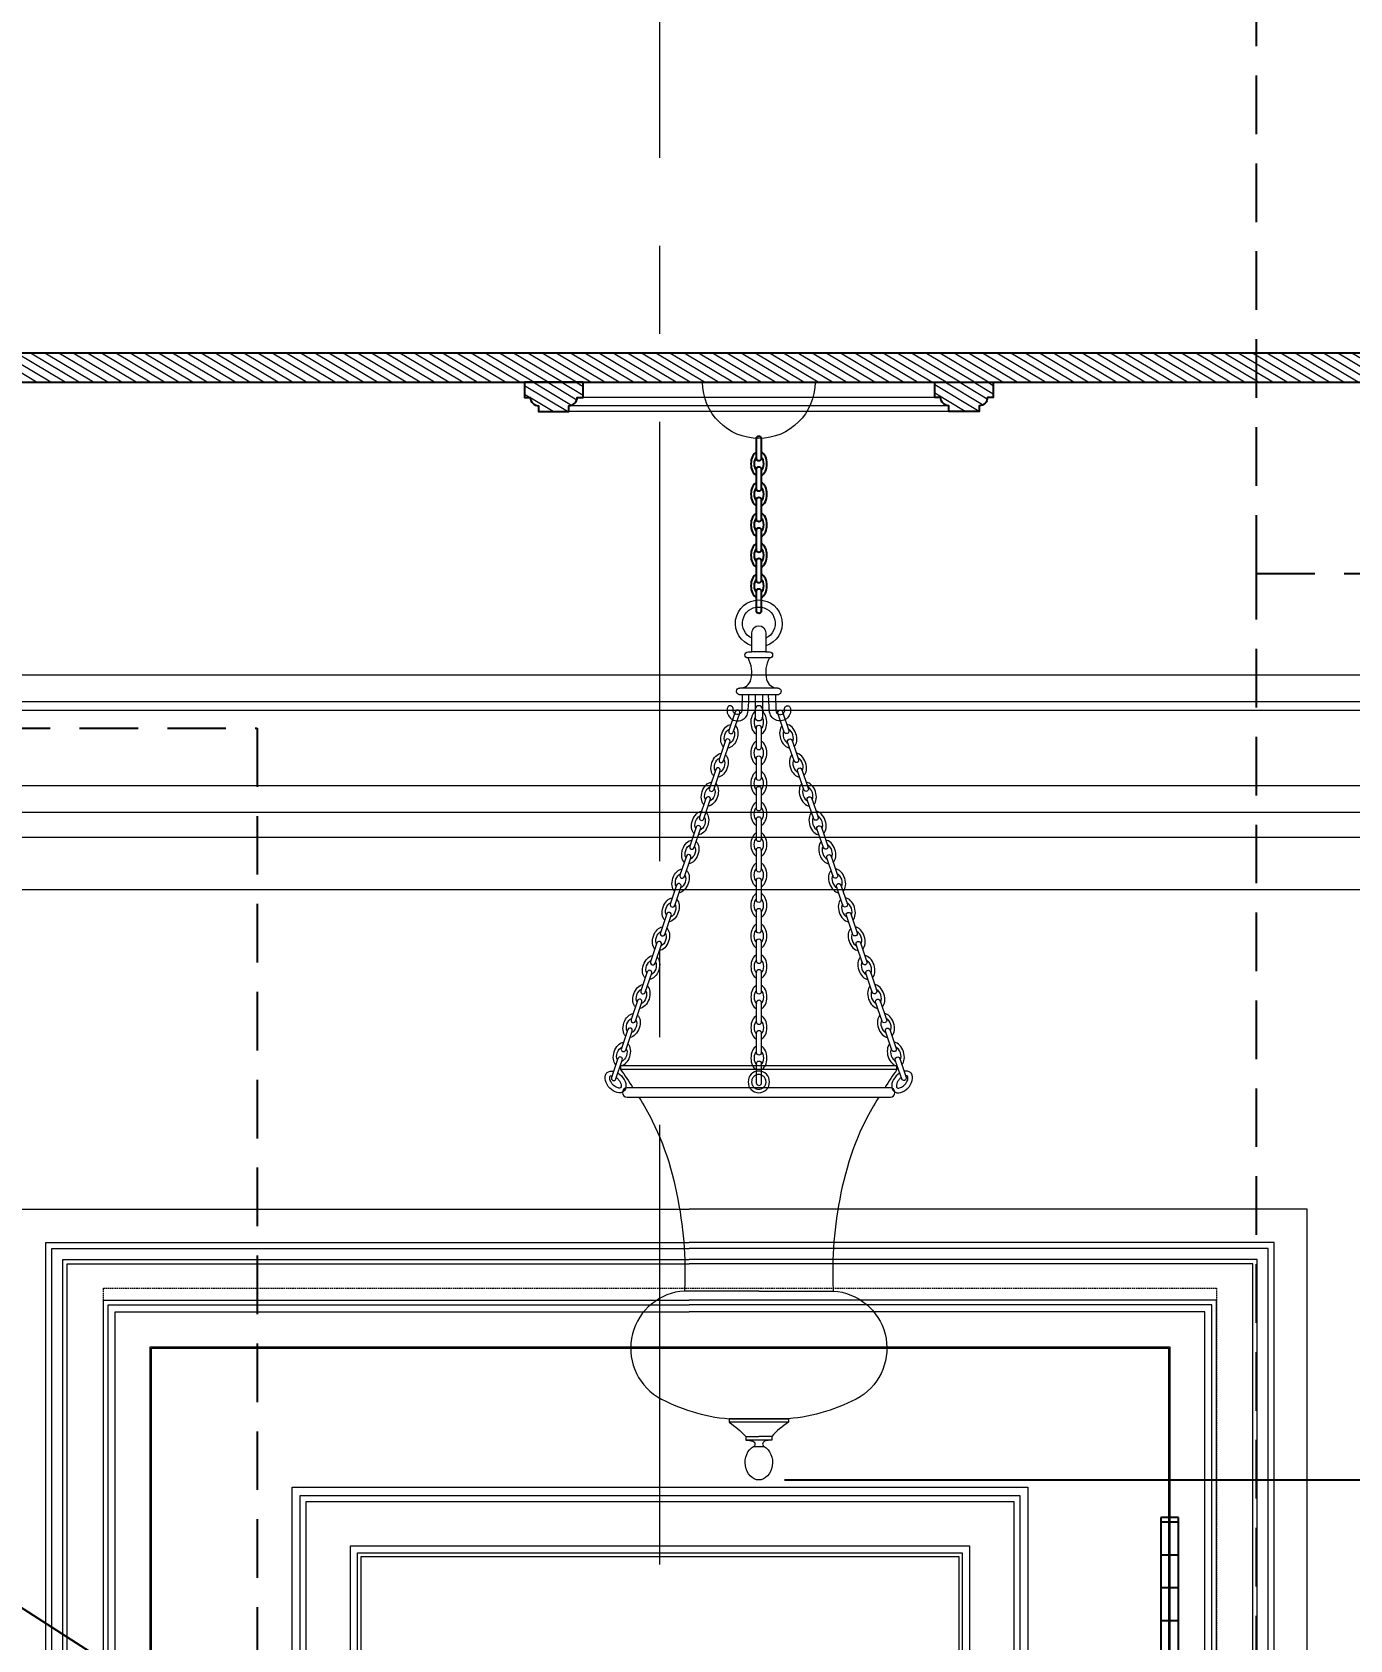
# Model space of a CAD drawing. Header units: inches. Extents: x 193287 to 241687, y 437648 to 550079.
# Drawn here: x 228915 to 230040, y 450696 to 452067 of the extents above; entities that cross this region are included whole.
import ezdxf

# ---------------------------------------------------------------- set-up
doc = ezdxf.new("R2010")
doc.units = ezdxf.units.IN
doc.header["$MEASUREMENT"] = 0
for name, pattern in [('CENTERX2', [4, 2.5, -0.5, 0.5, -0.5]), ('HIDDEN', [0.375, 0.25, -0.125]), ('HIDDEN2', [0.1875, 0.125, -0.0625])]:
    doc.linetypes.add(name, pattern=pattern)
for name, color, linetype, lineweight in [('A-Dim-ID', 9, 'Continuous', 20), ('Bronze', 40, 'Continuous', 0), ('CQ gypsum 2', 42, 'Continuous', 0), ('CQ Gypsum Hatch', 8, 'Continuous', 20), ('CQ Hardware Accs.', 1, 'Continuous', 0), ('CQ Wood', 30, 'Continuous', 0)]:
    doc.layers.add(name, color=color, linetype=linetype, lineweight=lineweight)
for name, color, linetype in [('CQ centerline', 8, 'Continuous'), ('CQ Grg Gypsum', 41, 'Continuous'), ('CQ Light Elevation', 4, 'Continuous'), ('CQ spot detail elevation', 1, 'Continuous'), ('CQ_callout', 34, 'Continuous'), ('DETAIL', 1, 'Continuous')]:
    doc.layers.add(name, color=color, linetype=linetype)
doc.styles.add('ST9', font='romans.shx', dxfattribs={"width": 0.8})
doc.styles.get("Standard").update_dxf_attribs({"font": 'arial.ttf'})
doc.dimstyles.new('DIM-20', dxfattribs={"dimscale": 1000, "dimtxt": 0.044, "dimasz": 0.035, "dimexe": 0.022, "dimexo": 0.022, "dimgap": 0.022, "dimtad": 1, "dimdec": 0, "dimzin": 0, "dimdsep": 46, "dimtxsty": 'ST9', "dimblk1": 'ARCHTICK', "dimblk2": 'ARCHTICK', "dimsah": 1, "dimcen": 0.088, "dimdle": 0.04, "dimclrd": 256, "dimclre": 256, "dimclrt": 3, "dimadec": 0, "dimazin": 0, "dimtfac": 1, "dimtdec": 0, "dimtix": 1, "dimtofl": 0, "dimtmove": 1, "dimatfit": 3, "dimldrblk": 'CLOSED', "dimfxl": 1, "dimtolj": 1, "dimtzin": 0, "dimarcsym": 0})
doc.dimstyles.get("Standard").update_dxf_attribs({"dimtxt": 0.18, "dimasz": 0.18, "dimexe": 0.18, "dimexo": 0.0625, "dimgap": 0.09, "dimtad": 0, "dimtih": 1, "dimtoh": 1, "dimdec": 4, "dimzin": 0, "dimdsep": 46, "dimtxsty": 'Standard', "dimcen": 0.09, "dimadec": 0, "dimazin": 0, "dimtfac": 1, "dimtdec": 4, "dimtofl": 0, "dimtmove": 0, "dimatfit": 3, "dimfxl": 1, "dimtolj": 1, "dimtzin": 0, "dimarcsym": 0})

# ---------------------------------------------------------------- blocks, each defined once
blk = doc.blocks.new('Hinge')
at = {"layer": 'DETAIL'}
for p, q in [((-7.5, 0), (-7.5, 120)), ((-7.5, 120), (7.5, 120)), ((-7.5, 116), (7.5, 116)), ((7.5, 120), (7.5, 0)), ((-7.5, 88), (7.5, 88)), ((-7.5, 60), (7.5, 60)), ((-7.5, 32), (7.5, 32)), ((7.5, 4), (-7.5, 4)), ((7.5, 0), (-7.5, 0))]:
    blk.add_line(p, q, dxfattribs=at)
blk = doc.blocks.new('wd-05 gf-07')
at = {"layer": 'CQ Wood', "color": 8, "ltscale": 5}
for p, q in [((229503, 471239.7, 0), (229503, 473698.5, 0)), ((229503, 473698.5, 0), (230052.1, 473698.5, 0)), ((229508.1, 471239.7, 0), (229508.1, 473693.4, 0)), ((229508.1, 473693.4, 0), (230052.1, 473693.4, 0)), ((230551.1, 473698.5, 0), (230052.1, 473698.5, 0)), ((230546.1, 473693.4, 0), (230052.1, 473693.4, 0)), ((230546.1, 471239.7, 0), (230546.1, 473693.4, 0)), ((230551.1, 471239.7, 0), (230551.1, 473698.5, 0)), ((229517.6, 471239.7, 0), (229517.6, 473683.9, 0)), ((229517.6, 473683.9, 0), (230052.1, 473683.9, 0)), ((229521.1, 471239.7, 0), (229521.1, 473680.4, 0)), ((229521.1, 473680.4, 0), (230052.1, 473680.4, 0)), ((230536.6, 473683.9, 0), (230052.1, 473683.9, 0)), ((230533.1, 473680.4, 0), (230052.1, 473680.4, 0)), ((230533.1, 471239.7, 0), (230533.1, 473680.4, 0)), ((230536.6, 471239.7, 0), (230536.6, 473683.9, 0)), ((229552.1, 471239.7, 0), (229552.1, 473649.4, 0)), ((229552.1, 473649.4, 0), (230052.1, 473649.4, 0)), ((229556.1, 471239.7, 0), (229556.1, 473645.4, 0)), ((229556.1, 473645.4, 0), (230052.1, 473645.4, 0)), ((229562.1, 471239.7, 0), (229562.1, 473639.4, 0)), ((229562.1, 473639.4, 0), (230052.1, 473639.4, 0)), ((230502.1, 473649.4, 0), (230052.1, 473649.4, 0)), ((230498.1, 473645.4, 0), (230052.1, 473645.4, 0)), ((230492.1, 473639.4, 0), (230052.1, 473639.4, 0)), ((230492.1, 471239.7, 0), (230492.1, 473639.4, 0)), ((230498.1, 471239.7, 0), (230498.1, 473645.4, 0)), ((230502.1, 471239.7, 0), (230502.1, 473649.4, 0)), ((229593.1, 471004.4, 0), (229593.1, 473608.4, 0)), ((229593.1, 473608.4, 0), (230052.1, 473608.4, 0)), ((230052.1, 473608.4, 0), (230461.1, 473608.4, 0)), ((230461.1, 473608.4, 0), (230461.1, 471004.4, 0)), ((229713.1, 471229.4, 0), (229713.1, 473489.6, 0)), ((229713.1, 473489.6, 0), (230052.1, 473489.6, 0)), ((230052.1, 473489.6, 0), (230341.1, 473489.6, 0)), ((230341.1, 473489.6, 0), (230341.1, 471229.4, 0)), ((229720.1, 471236.4, 0), (229720.1, 473482.6, 0)), ((229720.1, 473482.6, 0), (230052.1, 473482.6, 0)), ((229725.2, 471241.5, 0), (229725.2, 473477.6, 0)), ((229725.2, 473477.6, 0), (230052.1, 473477.6, 0)), ((230052.1, 473482.6, 0), (230334.1, 473482.6, 0)), ((230052.1, 473477.6, 0), (230329, 473477.6, 0)), ((230329, 473477.6, 0), (230329, 471241.5, 0)), ((230334.1, 473482.6, 0), (230334.1, 471236.4, 0)), ((229763.1, 471279.4, 0), (229763.1, 473439.6, 0)), ((229763.1, 473439.6, 0), (230052.1, 473439.6, 0)), ((229769.1, 471285.4, 0), (229769.1, 473433.6, 0)), ((229769.1, 473433.6, 0), (230052.1, 473433.6, 0)), ((230052.1, 473439.6, 0), (230291.1, 473439.6, 0)), ((230052.1, 473433.6, 0), (230285.1, 473433.6, 0)), ((230285.1, 473433.6, 0), (230285.1, 471285.4, 0)), ((230291.1, 473439.6, 0), (230291.1, 471279.4, 0)), ((229772.1, 471288.4, 0), (229772.1, 473430.6, 0)), ((229772.1, 473430.6, 0), (230052.1, 473430.6, 0)), ((230052.1, 473430.6, 0), (230282.1, 473430.6, 0)), ((230282.1, 473430.6, 0), (230282.1, 471288.4, 0))]:
    blk.add_line(p, q, dxfattribs=at)
at = {"layer": 'CQ Wood', "color": 8, "linetype": 'HIDDEN2', "ltscale": 10}
for p, q in [((229552.1, 470999.4, 0), (229552.1, 473659.5, 0)), ((229552.1, 473659.5, 0), (230502.1, 473659.5, 0)), ((230502.1, 473659.5, 0), (230502.1, 470999.4, 0))]:
    blk.add_line(p, q, dxfattribs=at)
at = {"layer": 'CQ Wood', "color": 31, "ltscale": 5}
for p, q in [((229592.1, 470999.4, 0), (229592.1, 473609.4, 0)), ((229592.1, 473609.4, 0), (230052.1, 473609.4, 0)), ((230052.1, 473609.4, 0), (230462.1, 473609.4, 0)), ((230462.1, 473609.4, 0), (230462.1, 470999.4, 0))]:
    blk.add_line(p, q, dxfattribs=at)
at = {"layer": 'CQ Wood', "color": 31, "ltscale": 5, "elevation": 0}
for points in [[(229474.7, 471239.7), (229474.7, 473726.8), (230052.1, 473726.8)], [(230579.5, 471239.7), (230579.5, 473726.8), (230052.1, 473726.8)]]:
    blk.add_lwpolyline(points, dxfattribs=at)
at = {"layer": 'CQ Hardware Accs.', "color": 8, "extrusion": (0, 0, -1), "zscale": -1}
blk.add_blockref('Hinge', (-230462.1, 473343.8, 0), dxfattribs=at)
blk = doc.blocks.new('SECTION CEILING C AND D')
at = {"layer": 'CQ Gypsum Hatch'}
h = blk.add_hatch(dxfattribs=at)
h.set_pattern_fill('ANSI31', color=256, scale=50, angle=166.028577, style=0)
edge = h.paths.add_edge_path()
edge.add_line((221496.4, 451355.6), (221476.4, 451355.6))
edge.add_line((221476.4, 451355.6), (221476.4, 451380.6))
edge.add_line((221476.4, 451380.6), (221542.9, 451380.6))
edge.add_line((221542.9, 451380.6), (221542.9, 451618.6))
edge.add_arc((221717.9, 451618.6), 175, 90, 180, ccw=False)
edge.add_line((221717.9, 451793.6), (223510, 451793.6))
edge.add_arc((223510, 451618.6), 175, 0, 90, ccw=False)
edge.add_line((223685, 451618.6), (223685, 451380.6))
edge.add_line((223685, 451380.6), (223751.6, 451380.6))
edge.add_line((223751.6, 451380.6), (223751.6, 451355.6))
edge.add_line((223751.6, 451355.6), (223731.6, 451355.6))
edge.add_line((223731.6, 451355.6), (223731.6, 451335.6))
edge.add_line((223731.6, 451335.6), (223611.5, 451335.6))
edge.add_line((223611.5, 451335.6), (223611.5, 451380.6))
edge.add_line((223611.5, 451380.6), (223562.5, 451380.6))
edge.add_arc((223541.5, 451380.6), 21, 0, 90)
edge.add_line((223541.5, 451401.6), (223541.5, 451410.6))
edge.add_arc((223536.7, 451416.7), 7.8, 90, 308.4673, ccw=False)
edge.add_line((223536.7, 451424.5), (223536.7, 451427.5))
edge.add_arc((223534.5, 451445.5), 18.1, 205.7715, 276.831, ccw=False)
edge.add_arc((223567.5, 451458.4), 53.5, 186.1636, 202.8448, ccw=False)
edge.add_arc((223182, 451425), 333.5, 4.7514, 6.5687)
edge.add_arc((223477.6, 451459.1), 35.9, 6.5273, 25.3967)
edge.add_arc((223485.8, 451460.7), 28, 29.519, 91.8217)
edge.add_line((223484.9, 451488.6), (223484.9, 451496.1))
edge.add_line((223484.9, 451496.1), (223475.9, 451496.1))
edge.add_line((223475.9, 451496.1), (223475.9, 451518.6))
edge.add_line((223475.9, 451518.6), (223514.9, 451518.6))
edge.add_line((223514.9, 451518.6), (223571.5, 451443.6))
edge.add_line((223571.5, 451443.6), (223660, 451443.6))
edge.add_line((223660, 451443.6), (223660, 451618.6))
edge.add_arc((223510, 451618.6), 150, 0, 90)
edge.add_line((223510, 451768.6), (221717.9, 451768.6))
edge.add_arc((221717.9, 451618.6), 150, 90, 180)
edge.add_line((221567.9, 451618.6), (221567.9, 451443.6))
edge.add_line((221567.9, 451443.6), (221656.4, 451443.6))
edge.add_line((221656.4, 451443.6), (221713, 451518.6))
edge.add_line((221713, 451518.6), (221752, 451518.6))
edge.add_line((221752, 451518.6), (221752, 451496.1))
edge.add_line((221752, 451496.1), (221743, 451496.1))
edge.add_line((221743, 451496.1), (221743, 451488.6))
edge.add_arc((221742.2, 451460.7), 28, 88.1783, 150.481)
edge.add_arc((221750.3, 451459.1), 35.9, 154.6033, 173.4727)
edge.add_arc((222045.9, 451425), 333.5, 173.4313, 175.2486)
edge.add_arc((221660.4, 451458.4), 53.5, 337.1552, 353.8364, ccw=False)
edge.add_arc((221693.4, 451445.5), 18.1, 263.169, 334.2285, ccw=False)
edge.add_line((221691.2, 451427.5), (221691.2, 451424.5))
edge.add_arc((221691.2, 451416.7), 7.8, -128.4673, 90, ccw=False)
edge.add_line((221686.4, 451410.6), (221686.4, 451401.6))
edge.add_arc((221686.4, 451380.6), 21, 90, 180)
edge.add_line((221665.4, 451380.6), (221616.4, 451380.6))
edge.add_line((221616.4, 451380.6), (221616.4, 451335.6))
edge.add_line((221616.4, 451335.6), (221496.4, 451335.6))
edge.add_line((221496.4, 451335.6), (221496.4, 451355.6))
at = {"layer": 'CQ Gypsum Hatch', "extrusion": (-4.88522e-08, 5.98593e-09, 1)}
h = blk.add_hatch(dxfattribs=at)
h.set_pattern_fill('ANSI31', color=256, scale=50, angle=166.0286, style=0)
h.set_pattern_definition([(211.0285767, (13070.1735, -3144.4386), (3.22165956, -5.35568947), [])])
edge = h.paths.add_edge_path()
edge.add_line((222814, 451768.6), (222814, 451755.7))
edge.add_line((222814, 451755.7), (222809, 451755.7))
edge.add_arc((222801.9, 451755.7), 7.08, -89.9414, -0.0586, ccw=False)
edge.add_line((222801.9, 451748.6), (222801.9, 451743.6))
edge.add_line((222801.9, 451743.6), (222776.1, 451743.6))
edge.add_line((222776.1, 451743.6), (222776.1, 451748.6))
edge.add_arc((222776.1, 451755.7), 7.08, 180.0586, 269.9414, ccw=False)
edge.add_line((222769, 451755.7), (222764, 451755.7))
edge.add_line((222764, 451755.7), (222764, 451768.6))
edge.add_line((222764, 451768.6), (222814, 451768.6))
edge = h.paths.add_edge_path()
edge.add_line((222413.9, 451768.6), (222413.9, 451755.7))
edge.add_line((222413.9, 451755.7), (222418.9, 451755.7))
edge.add_arc((222426, 451755.7), 7.08, 180.0586, 269.9414)
edge.add_line((222426, 451748.6), (222426, 451743.6))
edge.add_line((222426, 451743.6), (222451.8, 451743.6))
edge.add_line((222451.8, 451743.6), (222451.8, 451748.6))
edge.add_arc((222451.8, 451755.7), 7.08, 270.0586, 359.9414)
edge.add_line((222458.9, 451755.7), (222463.9, 451755.7))
edge.add_line((222463.9, 451755.7), (222463.9, 451768.6))
edge.add_line((222463.9, 451768.6), (222413.9, 451768.6))
at = {"layer": 'CQ Grg Gypsum', "extrusion": (-4.88522e-08, 5.98593e-09, 1), "elevation": 0}
for points in [[(221717.9, 451793.6), (223510, 451793.6, -0.414214)], [(223510, 451768.6), (221717.9, 451768.6, 0.414214)], [(222413.9, 451768.6), (222413.9, 451755.7), (222418.9, 451755.7, 0.413614), (222426, 451748.6), (222426, 451743.6), (222451.8, 451743.6), (222451.8, 451743.6), (222451.8, 451748.6, 0.413614), (222458.9, 451755.7), (222463.9, 451755.7), (222463.9, 451768.6), (222413.9, 451768.6)], [(222814, 451768.6), (222814, 451755.7), (222809, 451755.7, -0.413614), (222801.9, 451748.6), (222801.9, 451743.6), (222776.1, 451743.6), (222776.1, 451743.6), (222776.1, 451748.6, -0.413614), (222769, 451755.7), (222764, 451755.7), (222764, 451768.6), (222814, 451768.6)]]:
    blk.add_lwpolyline(points, format="xyb", dxfattribs=at)
blk = doc.blocks.new('pendant arabic')
at = {"color": 40, "lineweight": 0}
for p, q in [((31625.4, -8829.5), (31637.4, -8829.5)), ((31622.2, -8834.7), (31640.6, -8834.7)), ((31615.3, -8860.3), (31647.6, -8860.3)), ((31617.3, -8866), (31616.9, -8879.5)), ((31628.4, -8866), (31628.4, -8886)), ((31634.4, -8866), (31634.4, -8886)), ((31645.5, -8866), (31645.9, -8879.5)), ((31606.1, -9486.8), (31656.8, -9486.8)), ((31620.4, -9502.1), (31642.5, -9502.1))]:
    blk.add_line(p, q, dxfattribs=at)
for points in [[(31631.4, -8866), (31648.1, -8866, 0.912079), (31647.6, -8860.3, -0.354576), (31638.1, -8853, -0.194549), (31640.6, -8834.7, 1), (31640.6, -8829.5), (31637.4, -8829.5), (31637.4, -8813.2, 1), (31625.4, -8813.2), (31625.4, -8829.5), (31622.2, -8829.5, 1), (31622.2, -8834.7, -0.194549), (31624.8, -8853, -0.345784), (31615.3, -8860.3, 0.913192), (31614.7, -8866)], [(31631.4, -9209.5), (31519.1, -9209.5, -0.967012), (31519.1, -9201.5), (31743.8, -9201.5, -0.967012), (31743.8, -9209.5)]]:
    blk.add_lwpolyline(points, format="xyb", close=True, dxfattribs=at)
for points in [[(31617.3, -8866), (31616.9, -8879.5, -1.075039), (31609.4, -8878.4, 1.060135), (31604.4, -8877.8, 1.065086), (31622.3, -8879.8, 0.012612), (31623.1, -8866, 1.437174)], [(31645.5, -8866), (31645.9, -8879.5, 1.075039), (31653.4, -8878.4, -1.060135), (31658.4, -8877.8, -1.065086), (31640.5, -8879.8, -0.012612), (31639.8, -8866, -1.437174)], [(31609.7, -8897.9), (31615.1, -8881.8, 1), (31611.3, -8880.5), (31605.9, -8896.6, 1), (31609.7, -8897.9, 0.447031)], [(31628.4, -8877.8, 0.484314), (31628.4, -8877.8, -0.790231), (31634.4, -8877.8, -8.534282)], [(31628.4, -8886, -0.484314), (31628.4, -8886, 0.790231), (31634.4, -8886, 8.534282)], [(31653.2, -8897.9), (31647.7, -8881.8, -1), (31651.5, -8880.5), (31657, -8896.6, -1), (31653.2, -8897.9, -0.447031)], [(31633.4, -8911.1), (31633.4, -8894.1, 1), (31629.4, -8894.1), (31629.4, -8911.1, 1), (31633.4, -8911.1, 0.447031)], [(31633.4, -8911.1), (31633.4, -8894.1, 1), (31629.4, -8894.1), (31629.4, -8911.1, 1), (31633.4, -8911.1, 0.447031)], [(31601.3, -8922.5), (31606.8, -8906.4, 1), (31603, -8905.1), (31597.5, -8921.3, 1), (31601.3, -8922.5, 0.447031)], [(31601.3, -8922.5), (31606.8, -8906.4, 1), (31603, -8905.1), (31597.5, -8921.3, 1), (31601.3, -8922.5, 0.447031)], [(31661.5, -8922.5), (31656.1, -8906.4, -1), (31659.9, -8905.1), (31665.3, -8921.3, -1), (31661.5, -8922.5, -0.447031)], [(31661.5, -8922.5), (31656.1, -8906.4, -1), (31659.9, -8905.1), (31665.3, -8921.3, -1), (31661.5, -8922.5, -0.447031)], [(31593, -8947.2), (31598.4, -8931.1, 1), (31594.7, -8929.8), (31589.2, -8945.9, 1), (31593, -8947.2, 0.447031)], [(31593, -8947.2), (31598.4, -8931.1, 1), (31594.7, -8929.8), (31589.2, -8945.9, 1), (31593, -8947.2, 0.447031)], [(31633.4, -8937.2), (31633.4, -8920.2, 1), (31629.4, -8920.2), (31629.4, -8937.2, 1), (31633.4, -8937.2, 0.447031)], [(31633.4, -8937.2), (31633.4, -8920.2, 1), (31629.4, -8920.2), (31629.4, -8937.2, 1), (31633.4, -8937.2, 0.447031)], [(31669.9, -8947.2), (31664.4, -8931.1, -1), (31668.2, -8929.8), (31673.6, -8945.9, -1), (31669.9, -8947.2, -0.447031)], [(31669.9, -8947.2), (31664.4, -8931.1, -1), (31668.2, -8929.8), (31673.6, -8945.9, -1), (31669.9, -8947.2, -0.447031)], [(31584.6, -8971.9), (31590.1, -8955.7, 1), (31586.3, -8954.5), (31580.9, -8970.6, 1), (31584.6, -8971.9, 0.447031)], [(31584.6, -8971.9), (31590.1, -8955.7, 1), (31586.3, -8954.5), (31580.9, -8970.6, 1), (31584.6, -8971.9, 0.447031)], [(31633.4, -8963.2), (31633.4, -8946.2, 1), (31629.4, -8946.2), (31629.4, -8963.2, 1), (31633.4, -8963.2, 0.447031)], [(31633.4, -8963.2), (31633.4, -8946.2, 1), (31629.4, -8946.2), (31629.4, -8963.2, 1), (31633.4, -8963.2, 0.447031)], [(31678.2, -8971.9), (31672.8, -8955.7, -1), (31676.5, -8954.5), (31682, -8970.6, -1), (31678.2, -8971.9, -0.447031)], [(31678.2, -8971.9), (31672.8, -8955.7, -1), (31676.5, -8954.5), (31682, -8970.6, -1), (31678.2, -8971.9, -0.447031)], [(31633.4, -8989.3), (31633.4, -8972.2, 1), (31629.4, -8972.2), (31629.4, -8989.3, 1), (31633.4, -8989.3, 0.447031)], [(31633.4, -8989.3), (31633.4, -8972.2, 1), (31629.4, -8972.2), (31629.4, -8989.3, 1), (31633.4, -8989.3, 0.447031)], [(31576.3, -8996.5), (31581.8, -8980.4, 1), (31578, -8979.1), (31572.5, -8995.3, 1), (31576.3, -8996.5, 0.447031)], [(31576.3, -8996.5), (31581.8, -8980.4, 1), (31578, -8979.1), (31572.5, -8995.3, 1), (31576.3, -8996.5, 0.447031)], [(31686.5, -8996.5), (31681.1, -8980.4, -1), (31684.9, -8979.1), (31690.3, -8995.3, -1), (31686.5, -8996.5, -0.447031)], [(31686.5, -8996.5), (31681.1, -8980.4, -1), (31684.9, -8979.1), (31690.3, -8995.3, -1), (31686.5, -8996.5, -0.447031)], [(31633.4, -9015.3), (31633.4, -8998.3, 1), (31629.4, -8998.3), (31629.4, -9015.3, 1), (31633.4, -9015.3, 0.447031)], [(31633.4, -9015.3), (31633.4, -8998.3, 1), (31629.4, -8998.3), (31629.4, -9015.3, 1), (31633.4, -9015.3, 0.447031)], [(31568, -9021.2), (31573.4, -9005.1, 1), (31569.6, -9003.8), (31564.2, -9019.9, 1), (31568, -9021.2, 0.447031)], [(31568, -9021.2), (31573.4, -9005.1, 1), (31569.6, -9003.8), (31564.2, -9019.9, 1), (31568, -9021.2, 0.447031)], [(31694.9, -9021.2), (31689.4, -9005.1, -1), (31693.2, -9003.8), (31698.7, -9019.9, -1), (31694.9, -9021.2, -0.447031)], [(31694.9, -9021.2), (31689.4, -9005.1, -1), (31693.2, -9003.8), (31698.7, -9019.9, -1), (31694.9, -9021.2, -0.447031)], [(31633.4, -9041.3), (31633.4, -9024.3, 1), (31629.4, -9024.3), (31629.4, -9041.3, 1), (31633.4, -9041.3, 0.447031)], [(31633.4, -9041.3), (31633.4, -9024.3, 1), (31629.4, -9024.3), (31629.4, -9041.3, 1), (31633.4, -9041.3, 0.447031)], [(31559.6, -9045.9), (31565.1, -9029.7, 1), (31561.3, -9028.5), (31555.8, -9044.6, 1), (31559.6, -9045.9, 0.447031)], [(31559.6, -9045.9), (31565.1, -9029.7, 1), (31561.3, -9028.5), (31555.8, -9044.6, 1), (31559.6, -9045.9, 0.447031)], [(31703.2, -9045.9), (31697.8, -9029.7, -1), (31701.6, -9028.5), (31707, -9044.6, -1), (31703.2, -9045.9, -0.447031)], [(31703.2, -9045.9), (31697.8, -9029.7, -1), (31701.6, -9028.5), (31707, -9044.6, -1), (31703.2, -9045.9, -0.447031)], [(31551.3, -9070.5), (31556.7, -9054.4, 1), (31552.9, -9053.1), (31547.5, -9069.2, 1), (31551.3, -9070.5, 0.447031)], [(31551.3, -9070.5), (31556.7, -9054.4, 1), (31552.9, -9053.1), (31547.5, -9069.2, 1), (31551.3, -9070.5, 0.447031)], [(31633.4, -9067.4), (31633.4, -9050.4, 1), (31629.4, -9050.4), (31629.4, -9067.4, 1), (31633.4, -9067.4, 0.447031)], [(31633.4, -9067.4), (31633.4, -9050.4, 1), (31629.4, -9050.4), (31629.4, -9067.4, 1), (31633.4, -9067.4, 0.447031)], [(31711.6, -9070.5), (31706.1, -9054.4, -1), (31709.9, -9053.1), (31715.4, -9069.2, -1), (31711.6, -9070.5, -0.447031)], [(31711.6, -9070.5), (31706.1, -9054.4, -1), (31709.9, -9053.1), (31715.4, -9069.2, -1), (31711.6, -9070.5, -0.447031)], [(31542.9, -9095.2), (31548.4, -9079.1, 1), (31544.6, -9077.8), (31539.1, -9093.9, 1), (31542.9, -9095.2, 0.447031)], [(31542.9, -9095.2), (31548.4, -9079.1, 1), (31544.6, -9077.8), (31539.1, -9093.9, 1), (31542.9, -9095.2, 0.447031)], [(31633.3, -9093.4), (31633.4, -9076.4, 1), (31629.4, -9076.4), (31629.3, -9093.4, 1), (31633.3, -9093.4, 0.447031)], [(31633.3, -9093.4), (31633.4, -9076.4, 1), (31629.4, -9076.4), (31629.3, -9093.4, 1), (31633.3, -9093.4, 0.447031)], [(31719.9, -9095.2), (31714.5, -9079.1, -1), (31718.3, -9077.8), (31723.7, -9093.9, -1), (31719.9, -9095.2, -0.447031)], [(31719.9, -9095.2), (31714.5, -9079.1, -1), (31718.3, -9077.8), (31723.7, -9093.9, -1), (31719.9, -9095.2, -0.447031)], [(31534.6, -9119.9), (31540, -9103.7, 1), (31536.2, -9102.5), (31530.8, -9118.6, 1), (31534.6, -9119.9, 0.447031)], [(31534.6, -9119.9), (31540, -9103.7, 1), (31536.2, -9102.5), (31530.8, -9118.6, 1), (31534.6, -9119.9, 0.447031)], [(31633.3, -9119.5), (31633.3, -9102.4, 1), (31629.3, -9102.4), (31629.3, -9119.5, 1), (31633.3, -9119.5, 0.447031)], [(31633.3, -9119.5), (31633.3, -9102.4, 1), (31629.3, -9102.4), (31629.3, -9119.5, 1), (31633.3, -9119.5, 0.447031)], [(31728.3, -9119.9), (31722.8, -9103.7, -1), (31726.6, -9102.5), (31732.1, -9118.6, -1), (31728.3, -9119.9, -0.447031)], [(31728.3, -9119.9), (31722.8, -9103.7, -1), (31726.6, -9102.5), (31732.1, -9118.6, -1), (31728.3, -9119.9, -0.447031)], [(31526.2, -9144.5), (31531.7, -9128.4, 1), (31527.9, -9127.1), (31522.4, -9143.2, 1), (31526.2, -9144.5, 0.447031)], [(31526.2, -9144.5), (31531.7, -9128.4, 1), (31527.9, -9127.1), (31522.4, -9143.2, 1), (31526.2, -9144.5, 0.447031)], [(31633.3, -9145.5), (31633.3, -9128.5, 1), (31629.3, -9128.5), (31629.3, -9145.5, 1), (31633.3, -9145.5, 0.447031)], [(31633.3, -9145.5), (31633.3, -9128.5, 1), (31629.3, -9128.5), (31629.3, -9145.5, 1), (31633.3, -9145.5, 0.447031)], [(31736.6, -9144.5), (31731.2, -9128.4, -1), (31735, -9127.1), (31740.4, -9143.2, -1), (31736.6, -9144.5, -0.447031)], [(31736.6, -9144.5), (31731.2, -9128.4, -1), (31735, -9127.1), (31740.4, -9143.2, -1), (31736.6, -9144.5, -0.447031)], [(31517.9, -9169.2), (31523.3, -9153.1, 1), (31519.6, -9151.8), (31514.1, -9167.9, 1), (31517.9, -9169.2, 0.447031)], [(31517.9, -9169.2), (31523.3, -9153.1, 1), (31519.6, -9151.8), (31514.1, -9167.9, 1), (31517.9, -9169.2, 0.447031)], [(31633.3, -9171.5), (31633.3, -9154.5, 1), (31629.3, -9154.5), (31629.3, -9171.5, 1), (31633.3, -9171.5, 0.447031)], [(31633.3, -9171.5), (31633.3, -9154.5, 1), (31629.3, -9154.5), (31629.3, -9171.5, 1), (31633.3, -9171.5, 0.447031)], [(31745, -9169.2), (31739.5, -9153.1, -1), (31743.3, -9151.8), (31748.7, -9167.9, -1), (31745, -9169.2, -0.447031)], [(31745, -9169.2), (31739.5, -9153.1, -1), (31743.3, -9151.8), (31748.7, -9167.9, -1), (31745, -9169.2, -0.447031)], [(31509.5, -9193.9), (31515, -9177.7, 1), (31511.2, -9176.4), (31505.8, -9192.6, 1), (31509.5, -9193.9, 0.447031)], [(31509.5, -9193.9), (31515, -9177.7, 1), (31511.2, -9176.4), (31505.8, -9192.6, 1), (31509.5, -9193.9, 0.447031)], [(31753.3, -9193.9), (31747.9, -9177.7, -1), (31751.6, -9176.4), (31757.1, -9192.6, -1), (31753.3, -9193.9, -0.447031)], [(31753.3, -9193.9), (31747.9, -9177.7, -1), (31751.6, -9176.4), (31757.1, -9192.6, -1), (31753.3, -9193.9, -0.447031)], [(31633.3, -9197.6), (31633.3, -9180.6, 1), (31629.3, -9180.5), (31629.3, -9197.6, 1), (31633.3, -9197.6, 0.447031)], [(31633.3, -9197.6), (31633.3, -9180.6, 1), (31629.3, -9180.5), (31629.3, -9197.6, 1), (31633.3, -9197.6, 0.447031)], [(31606.1, -9483.8), (31656.8, -9483.8), (31656.8, -9486.8, 0.066306), (31642.5, -9498.9), (31631.4, -9498.9)], [(31656.8, -9483.8), (31606.1, -9483.8), (31606.1, -9486.8, -0.066306), (31620.4, -9498.9), (31631.4, -9498.9)], [(31620.4, -9498.9), (31620.4, -9502.1, -0.075741), (31626.5, -9503, -0.670017), (31626.6, -9507.8, -0.742621)], [(31642.5, -9498.9), (31642.5, -9502.1, 0.075741), (31636.4, -9503, 0.670017), (31636.2, -9507.8, 0.742621)]]:
    blk.add_lwpolyline(points, format="xyb", dxfattribs=at)
at = {"color": 4, "lineweight": 0}
for points in [[(31513.5, -9185.7), (31513.5, -9182.7), (31749.3, -9182.7), (31749.3, -9185.7)], [(31513.5, -9185.7), (31749.3, -9185.7)]]:
    blk.add_lwpolyline(points, dxfattribs=at)
for points in [[(31631.4, -9374.8), (31568, -9374.8, 0.727128), (31544.9, -9465, 0.107747), (31606.1, -9483.8, 0.107747)], [(31631.4, -9374.8), (31694.8, -9374.8, -0.727128), (31718, -9465, -0.107747), (31656.8, -9483.8, -0.107747)]]:
    blk.add_lwpolyline(points, format="xyb", dxfattribs=at)
at = {"color": 40, "lineweight": 0}
blk.add_lwpolyline([(31635.9, -9507.6), (31627, -9507.6)], dxfattribs=at)
for radius, start, end in [(20, 287.4576, 252.5424), (14, 295.3769, 244.6231)]:
    blk.add_arc((31631.4, -8805.2), radius, start, end, dxfattribs=at)
at = {"color": 40, "lineweight": 0, "extrusion": (0, 0, -1)}
for centre, major_axis, ratio, start_param, end_param in [((31631.4, -8889.6), (0, 10.5), 0.652824, 3.437395, 5.831525), ((31631.4, -8889.6), (0, 6.51), 0.633551, 3.647898, 5.471151), ((31631.4, -8889.6), (0, 10.5), 0.652824, 0.453442, 2.845791), ((31631.4, -8889.6), (0, 6.51), 0.633551, 0.817097, 2.635287), ((31606.3, -8901.5), (3.37, 9.96), 0.652824, 3.437395, 5.987383), ((31606.3, -8901.5), (2.09, 6.17), 0.633551, 3.647898, 5.77688), ((31606.3, -8901.5), (3.37, 9.96), 0.652824, 0.295802, 2.845791), ((31606.3, -8901.5), (2.09, 6.17), 0.633551, 0.506306, 2.635287), ((31598, -8926.2), (3.37, 9.96), 0.652824, 3.437395, 5.987383), ((31631.4, -8915.7), (0, 10.5), 0.652824, 3.437395, 5.987383), ((31631.4, -8915.7), (0, 6.51), 0.633551, 3.647898, 5.77688), ((31631.4, -8915.7), (0, 10.5), 0.652824, 0.295802, 2.845791), ((31631.4, -8915.7), (0, 6.51), 0.633551, 0.506306, 2.635287), ((31598, -8926.2), (2.09, 6.17), 0.633551, 3.647898, 5.77688), ((31598, -8926.2), (3.37, 9.96), 0.652824, 0.295802, 2.845791), ((31598, -8926.2), (2.09, 6.17), 0.633551, 0.506306, 2.635287), ((31589.6, -8950.8), (3.37, 9.96), 0.652824, 3.437395, 5.987383), ((31589.6, -8950.8), (3.37, 9.96), 0.652824, 0.295802, 2.845791), ((31631.4, -8941.7), (0, 10.5), 0.652824, 3.437395, 5.987383), ((31631.4, -8941.7), (0, 6.51), 0.633551, 3.647898, 5.77688), ((31631.4, -8941.7), (0, 10.5), 0.652824, 0.295802, 2.845791), ((31631.4, -8941.7), (0, 6.51), 0.633551, 0.506306, 2.635287), ((31589.6, -8950.8), (2.09, 6.17), 0.633551, 3.647898, 5.77688), ((31589.6, -8950.8), (2.09, 6.17), 0.633551, 0.506306, 2.635287), ((31581.3, -8975.5), (3.37, 9.96), 0.652824, 3.437395, 5.987383), ((31581.3, -8975.5), (2.09, 6.17), 0.633551, 3.647898, 5.77688), ((31581.3, -8975.5), (3.37, 9.96), 0.652824, 0.295802, 2.845791), ((31581.3, -8975.5), (2.09, 6.17), 0.633551, 0.506306, 2.635287), ((31631.4, -8967.7), (0, 10.5), 0.652824, 3.437395, 5.987383), ((31631.4, -8967.7), (0, 6.51), 0.633551, 3.647898, 5.77688), ((31631.4, -8967.7), (0, 10.5), 0.652824, 0.295802, 2.845791), ((31631.4, -8967.7), (0, 6.51), 0.633551, 0.506306, 2.635287), ((31631.4, -8993.8), (0, 10.5), 0.652824, 3.437395, 5.987383), ((31631.4, -8993.8), (0, 10.5), 0.652824, 0.295802, 2.845791), ((31573, -9000.2), (3.37, 9.96), 0.652824, 3.437395, 5.987383), ((31573, -9000.2), (2.09, 6.17), 0.633551, 3.647898, 5.77688), ((31573, -9000.2), (3.37, 9.96), 0.652824, 0.295802, 2.845791), ((31573, -9000.2), (2.09, 6.17), 0.633551, 0.506306, 2.635287), ((31631.4, -8993.8), (0, 6.51), 0.633551, 3.647898, 5.77688), ((31631.4, -8993.8), (0, 6.51), 0.633551, 0.506306, 2.635287), ((31631.4, -9019.8), (0, 10.5), 0.652824, 3.437395, 5.987383), ((31631.4, -9019.8), (0, 10.5), 0.652824, 0.295802, 2.845791), ((31564.6, -9024.8), (3.37, 9.96), 0.652824, 3.437395, 5.987383), ((31564.6, -9024.8), (2.09, 6.17), 0.633551, 3.647898, 5.77688), ((31564.6, -9024.8), (3.37, 9.96), 0.652824, 0.295802, 2.845791), ((31564.6, -9024.8), (2.09, 6.17), 0.633551, 0.506306, 2.635287), ((31631.4, -9019.8), (0, 6.51), 0.633551, 3.647898, 5.77688), ((31631.4, -9019.8), (0, 6.51), 0.633551, 0.506306, 2.635287), ((31556.3, -9049.5), (3.37, 9.96), 0.652824, 3.437395, 5.987383), ((31631.4, -9045.8), (0, 10.5), 0.652824, 3.437395, 5.987383), ((31631.4, -9045.8), (0, 10.5), 0.652824, 0.295802, 2.845791), ((31556.3, -9049.5), (2.09, 6.17), 0.633551, 3.647898, 5.77688), ((31556.3, -9049.5), (3.37, 9.96), 0.652824, 0.295802, 2.845791), ((31556.3, -9049.5), (2.09, 6.17), 0.633551, 0.506306, 2.635287), ((31631.4, -9045.8), (0, 6.51), 0.633551, 3.647898, 5.77688), ((31631.4, -9045.8), (0, 6.51), 0.633551, 0.506306, 2.635287), ((31547.9, -9074.2), (3.37, 9.96), 0.652824, 3.437395, 5.987383), ((31547.9, -9074.2), (3.37, 9.96), 0.652824, 0.295802, 2.845791), ((31631.4, -9071.9), (0, 10.5), 0.652824, 3.437395, 5.987383), ((31631.4, -9071.9), (0, 6.51), 0.633551, 3.647898, 5.77688), ((31631.4, -9071.9), (0, 10.5), 0.652824, 0.295802, 2.845791), ((31631.4, -9071.9), (0, 6.51), 0.633551, 0.506306, 2.635287), ((31547.9, -9074.2), (2.09, 6.17), 0.633551, 3.647898, 5.77688), ((31547.9, -9074.2), (2.09, 6.17), 0.633551, 0.506306, 2.635287), ((31539.6, -9098.8), (3.37, 9.96), 0.652824, 3.437395, 5.987383), ((31539.6, -9098.8), (2.09, 6.17), 0.633551, 3.647898, 5.77688), ((31539.6, -9098.8), (3.37, 9.96), 0.652824, 0.295802, 2.845791), ((31539.6, -9098.8), (2.09, 6.17), 0.633551, 0.506306, 2.635287), ((31631.3, -9097.9), (0, 10.5), 0.652824, 3.437395, 5.987383), ((31631.3, -9097.9), (0, 6.51), 0.633551, 3.647898, 5.77688), ((31631.3, -9097.9), (0, 10.5), 0.652824, 0.295802, 2.845791), ((31631.3, -9097.9), (0, 6.51), 0.633551, 0.506306, 2.635287), ((31531.2, -9123.5), (3.37, 9.96), 0.652824, 3.437395, 5.987383), ((31531.2, -9123.5), (2.09, 6.17), 0.633551, 3.647898, 5.77688), ((31531.2, -9123.5), (3.37, 9.96), 0.652824, 0.295802, 2.845791), ((31531.2, -9123.5), (2.09, 6.17), 0.633551, 0.506306, 2.635287), ((31631.3, -9124), (0, 10.5), 0.652824, 3.437395, 5.987383), ((31631.3, -9124), (0, 6.51), 0.633551, 3.647898, 5.77688), ((31631.3, -9124), (0, 10.5), 0.652824, 0.295802, 2.845791), ((31631.3, -9124), (0, 6.51), 0.633551, 0.506306, 2.635287), ((31522.9, -9148.2), (3.37, 9.96), 0.652824, 3.437395, 5.987383), ((31522.9, -9148.2), (2.09, 6.17), 0.633551, 3.647898, 5.77688), ((31522.9, -9148.2), (3.37, 9.96), 0.652824, 0.295802, 2.845791), ((31522.9, -9148.2), (2.09, 6.17), 0.633551, 0.506306, 2.635287), ((31631.3, -9150), (0, 10.5), 0.652824, 3.437395, 5.987383), ((31631.3, -9150), (0, 6.51), 0.633551, 3.647898, 5.77688), ((31631.3, -9150), (0, 10.5), 0.652824, 0.295802, 2.845791), ((31631.3, -9150), (0, 6.51), 0.633551, 0.506306, 2.635287), ((31514.5, -9172.8), (3.37, 9.96), 0.652824, 3.437395, 5.987383), ((31514.5, -9172.8), (2.09, 6.17), 0.633551, 3.647898, 5.77688), ((31514.5, -9172.8), (3.37, 9.96), 0.652824, 0.295802, 2.845791), ((31514.5, -9172.8), (2.09, 6.17), 0.633551, 0.506306, 2.635287), ((31631.3, -9176), (0, 10.5), 0.652824, 3.437395, 5.987383), ((31631.3, -9176), (0, 6.51), 0.633551, 3.647898, 5.77688), ((31631.3, -9176), (0, 10.5), 0.652824, 0.295802, 2.845791), ((31631.3, -9176), (0, 6.51), 0.633551, 0.506306, 2.635287), ((31509.1, -9196.4), (7.08, -7.97), 0.678875, 4.303626, 10.168055)]:
    blk.add_ellipse(centre, major_axis=major_axis, ratio=ratio, start_param=start_param, end_param=end_param, dxfattribs=at)
at = {"color": 40, "lineweight": 0}
for centre, major_axis, ratio, start_param, end_param in [((31656.5, -8901.5), (-3.37, 9.96), 0.652824, 0.295802, 2.845791), ((31656.5, -8901.5), (-2.09, 6.17), 0.633551, 0.506306, 2.635287), ((31656.5, -8901.5), (-3.37, 9.96), 0.652824, 3.437395, 5.987383), ((31656.5, -8901.5), (-2.09, 6.17), 0.633551, 3.647898, 5.77688), ((31664.9, -8926.2), (-3.37, 9.96), 0.652824, 3.437395, 5.987383), ((31664.9, -8926.2), (-3.37, 9.96), 0.652824, 0.295802, 2.845791), ((31664.9, -8926.2), (-2.09, 6.17), 0.633551, 0.506306, 2.635287), ((31664.9, -8926.2), (-2.09, 6.17), 0.633551, 3.647898, 5.77688), ((31673.2, -8950.8), (-3.37, 9.96), 0.652824, 0.295802, 2.845791), ((31673.2, -8950.8), (-3.37, 9.96), 0.652824, 3.437395, 5.987383), ((31673.2, -8950.8), (-2.09, 6.17), 0.633551, 0.506306, 2.635287), ((31673.2, -8950.8), (-2.09, 6.17), 0.633551, 3.647898, 5.77688), ((31681.5, -8975.5), (-3.37, 9.96), 0.652824, 0.295802, 2.845791), ((31681.5, -8975.5), (-2.09, 6.17), 0.633551, 0.506306, 2.635287), ((31681.5, -8975.5), (-3.37, 9.96), 0.652824, 3.437395, 5.987383), ((31681.5, -8975.5), (-2.09, 6.17), 0.633551, 3.647898, 5.77688), ((31689.9, -9000.2), (-3.37, 9.96), 0.652824, 0.295802, 2.845791), ((31689.9, -9000.2), (-2.09, 6.17), 0.633551, 0.506306, 2.635287), ((31689.9, -9000.2), (-3.37, 9.96), 0.652824, 3.437395, 5.987383), ((31689.9, -9000.2), (-2.09, 6.17), 0.633551, 3.647898, 5.77688), ((31698.2, -9024.8), (-3.37, 9.96), 0.652824, 0.295802, 2.845791), ((31698.2, -9024.8), (-2.09, 6.17), 0.633551, 0.506306, 2.635287), ((31698.2, -9024.8), (-3.37, 9.96), 0.652824, 3.437395, 5.987383), ((31698.2, -9024.8), (-2.09, 6.17), 0.633551, 3.647898, 5.77688), ((31706.6, -9049.5), (-3.37, 9.96), 0.652824, 3.437395, 5.987383), ((31706.6, -9049.5), (-3.37, 9.96), 0.652824, 0.295802, 2.845791), ((31706.6, -9049.5), (-2.09, 6.17), 0.633551, 0.506306, 2.635287), ((31706.6, -9049.5), (-2.09, 6.17), 0.633551, 3.647898, 5.77688), ((31714.9, -9074.2), (-3.37, 9.96), 0.652824, 0.295802, 2.845791), ((31714.9, -9074.2), (-3.37, 9.96), 0.652824, 3.437395, 5.987383), ((31714.9, -9074.2), (-2.09, 6.17), 0.633551, 0.506306, 2.635287), ((31714.9, -9074.2), (-2.09, 6.17), 0.633551, 3.647898, 5.77688), ((31723.3, -9098.8), (-3.37, 9.96), 0.652824, 0.295802, 2.845791), ((31723.3, -9098.8), (-2.09, 6.17), 0.633551, 0.506306, 2.635287), ((31723.3, -9098.8), (-3.37, 9.96), 0.652824, 3.437395, 5.987383), ((31723.3, -9098.8), (-2.09, 6.17), 0.633551, 3.647898, 5.77688), ((31731.6, -9123.5), (-3.37, 9.96), 0.652824, 0.295802, 2.845791), ((31731.6, -9123.5), (-2.09, 6.17), 0.633551, 0.506306, 2.635287), ((31731.6, -9123.5), (-3.37, 9.96), 0.652824, 3.437395, 5.987383), ((31731.6, -9123.5), (-2.09, 6.17), 0.633551, 3.647898, 5.77688), ((31740, -9148.2), (-3.37, 9.96), 0.652824, 0.295802, 2.845791), ((31740, -9148.2), (-2.09, 6.17), 0.633551, 0.506306, 2.635287), ((31740, -9148.2), (-3.37, 9.96), 0.652824, 3.437395, 5.987383), ((31740, -9148.2), (-2.09, 6.17), 0.633551, 3.647898, 5.77688), ((31748.3, -9172.8), (-3.37, 9.96), 0.652824, 3.437395, 5.987383), ((31748.3, -9172.8), (-3.37, 9.96), 0.652824, 0.295802, 2.845791), ((31748.3, -9172.8), (-2.09, 6.17), 0.633551, 0.506306, 2.635287), ((31748.3, -9172.8), (-2.09, 6.17), 0.633551, 3.647898, 5.77688), ((31753.7, -9196.4), (-7.08, -7.97), 0.678875, 4.303626, 10.168055), ((31631.4, -9521.2), (0, 14.8), 0.792417, 0.389132, 5.894053)]:
    blk.add_ellipse(centre, major_axis=major_axis, ratio=ratio, start_param=start_param, end_param=end_param, dxfattribs=at)
blk.add_ellipse((31631.4, -9196.4), major_axis=(0, 9.3), ratio=0.982433, dxfattribs=at)
at = {"lineweight": 0}
blk.add_open_spline([(31513.5, -9185.7), (31517.1, -9190.9), (31520.6, -9196.2), (31524, -9201.5)], degree=3, dxfattribs=at)
blk.add_open_spline([(31513.5, -9185.7), (31517.1, -9190.9), (31520.6, -9196.2), (31524, -9201.5)], degree=3, dxfattribs=at)
at = {"color": 40, "lineweight": 0}
for points, knots in [([(31631.4, -9190.1), (31630.9, -9190.1), (31630.4, -9190.1), (31629.1, -9190.5), (31628.3, -9190.9), (31626.9, -9192), (31626.3, -9192.7), (31625.6, -9194.3), (31625.3, -9195.2), (31625.2, -9197), (31625.4, -9197.9), (31626.1, -9199.6), (31626.6, -9200.3), (31627.8, -9201.5), (31628.6, -9202), (31630.2, -9202.6), (31631.1, -9202.7), (31632.8, -9202.6), (31633.6, -9202.3), (31635.2, -9201.5), (31635.8, -9200.9), (31636.9, -9199.4), (31637.2, -9198.6), (31637.6, -9196.8), (31637.6, -9195.9), (31637.2, -9194.2), (31636.9, -9193.3), (31635.8, -9191.9), (31635.2, -9191.3), (31633.6, -9190.4), (31632.8, -9190.2), (31631.8, -9190.1), (31631.6, -9190.1), (31631.4, -9190.1)], [0, 0, 0, 0, 0.254053, 0.254053, 0.678604, 0.678604, 1.103155, 1.103155, 1.527706, 1.527706, 1.952257, 1.952257, 2.376808, 2.376808, 2.801359, 2.801359, 3.22591, 3.22591, 3.650461, 3.650461, 4.075012, 4.075012, 4.499563, 4.499563, 4.924114, 4.924114, 5.348664, 5.348664, 5.773215, 5.773215, 6.197766, 6.197766, 6.283185, 6.283185, 6.283185, 6.283185]), ([(31509.9, -9192.7), (31510.6, -9193.2), (31511.3, -9193.9), (31512.4, -9195.2), (31512.9, -9196), (31513.6, -9197.5), (31513.8, -9198.2), (31514, -9199.3), (31514, -9199.8), (31514, -9200.5), (31513.9, -9200.7), (31513.8, -9201.1), (31513.7, -9201.2), (31513.6, -9201.3), (31513.6, -9201.3), (31513.5, -9201.3), (31513.5, -9201.4), (31513.4, -9201.4), (31513.2, -9201.5), (31513.1, -9201.6), (31512.7, -9201.7), (31512.5, -9201.7), (31512, -9201.7), (31511.7, -9201.6), (31510.9, -9201.4), (31510.3, -9201.2), (31509.2, -9200.6), (31508.5, -9200.2), (31507.4, -9199.2), (31506.8, -9198.7), (31505.8, -9197.5), (31505.4, -9196.8), (31504.7, -9195.5), (31504.5, -9194.9), (31504.2, -9193.7), (31504.2, -9193.2), (31504.2, -9192.4), (31504.3, -9192.2), (31504.4, -9191.8), (31504.5, -9191.6), (31504.6, -9191.4), (31504.7, -9191.4), (31504.9, -9191.2), (31505, -9191.2), (31505.4, -9191.1), (31505.7, -9191.1), (31506.1, -9191.1), (31506.2, -9191.1), (31506.3, -9191.1)], [4.432599, 4.432599, 4.432599, 4.432599, 4.768441, 4.768441, 5.107688, 5.107688, 5.446935, 5.446935, 5.709013, 5.709013, 5.97109, 5.97109, 6.189536, 6.189536, 6.283185, 6.283185, 6.283185, 6.472071, 6.472071, 6.660957, 6.660957, 6.849842, 6.849842, 7.038728, 7.038728, 7.334707, 7.334707, 7.630685, 7.630685, 7.926664, 7.926664, 8.222643, 8.222643, 8.518622, 8.518622, 8.8146, 8.8146, 9.051823, 9.051823, 9.289045, 9.289045, 9.526267, 9.526267, 9.76349, 9.76349, 10.000712, 10.000712, 10.068663, 10.068663, 10.068663, 10.068663]), ([(31752.9, -9192.7), (31752.2, -9193.2), (31751.6, -9193.9), (31750.5, -9195.2), (31750, -9196), (31749.3, -9197.5), (31749, -9198.2), (31748.8, -9199.3), (31748.8, -9199.8), (31748.9, -9200.5), (31748.9, -9200.7), (31749.1, -9201.1), (31749.2, -9201.2), (31749.3, -9201.3), (31749.3, -9201.3), (31749.3, -9201.3), (31749.4, -9201.4), (31749.5, -9201.4), (31749.6, -9201.5), (31749.8, -9201.6), (31750.1, -9201.7), (31750.3, -9201.7), (31750.8, -9201.7), (31751.1, -9201.6), (31751.9, -9201.4), (31752.5, -9201.2), (31753.7, -9200.6), (31754.3, -9200.2), (31755.5, -9199.2), (31756, -9198.7), (31757, -9197.5), (31757.4, -9196.8), (31758.1, -9195.5), (31758.3, -9194.9), (31758.6, -9193.7), (31758.7, -9193.2), (31758.6, -9192.4), (31758.6, -9192.2), (31758.4, -9191.8), (31758.4, -9191.6), (31758.2, -9191.4), (31758.1, -9191.4), (31758, -9191.2), (31757.8, -9191.2), (31757.5, -9191.1), (31757.2, -9191.1), (31756.8, -9191.1), (31756.7, -9191.1), (31756.6, -9191.1)], [4.432599, 4.432599, 4.432599, 4.432599, 4.768441, 4.768441, 5.107688, 5.107688, 5.446935, 5.446935, 5.709013, 5.709013, 5.97109, 5.97109, 6.189536, 6.189536, 6.283185, 6.283185, 6.283185, 6.472071, 6.472071, 6.660957, 6.660957, 6.849842, 6.849842, 7.038728, 7.038728, 7.334707, 7.334707, 7.630685, 7.630685, 7.926664, 7.926664, 8.222643, 8.222643, 8.518622, 8.518622, 8.8146, 8.8146, 9.051823, 9.051823, 9.289045, 9.289045, 9.526267, 9.526267, 9.76349, 9.76349, 10.000712, 10.000712, 10.068663, 10.068663, 10.068663, 10.068663])]:
    blk.add_open_spline(points, degree=3, knots=knots, dxfattribs=at)
at = {"color": 4, "lineweight": 0}
blk.add_open_spline([(31749.3, -9185.7), (31745.8, -9190.9), (31742.3, -9196.2), (31738.8, -9201.5)], degree=3, dxfattribs=at)
for points in [[(31529.1, -9209.5), (31533.2, -9216), (31551.4, -9247.6), (31564.5, -9297.3), (31568.8, -9346.8), (31568.2, -9367.6), (31568, -9374.8)], [(31733.7, -9209.5), (31729.7, -9216), (31711.4, -9247.6), (31698.4, -9297.3), (31694.1, -9346.8), (31694.6, -9367.6), (31694.8, -9374.8)]]:
    blk.add_open_spline(points, degree=3, knots=[28.388454, 28.388454, 28.388454, 28.388454, 51.534165, 138.073876, 178.889012, 200.509395, 200.509395, 200.509395, 200.509395], dxfattribs=at)
blk = doc.blocks.new('pendant light 90cm Ht')
at = {"color": 40, "elevation": 0}
for points in [[(-313.3, 3131.7), (-313.2, 3148.8, 1), (-317.2, 3148.8), (-317.3, 3131.7, 1), (-313.3, 3131.7, 0.447031)], [(-313.3, 3131.7), (-313.2, 3148.8, 1), (-317.2, 3148.8), (-317.3, 3131.7, 1), (-313.3, 3131.7, 0.447031)], [(-313.3, 3105.7), (-313.3, 3122.7, 1), (-317.3, 3122.7), (-317.3, 3105.7, 1), (-313.3, 3105.7, 0.447031)], [(-313.3, 3105.7), (-313.3, 3122.7, 1), (-317.3, 3122.7), (-317.3, 3105.7, 1), (-313.3, 3105.7, 0.447031)], [(-313.3, 3079.7), (-313.3, 3096.7, 1), (-317.3, 3096.7), (-317.3, 3079.7, 1), (-313.3, 3079.7, 0.447031)], [(-313.3, 3079.7), (-313.3, 3096.7, 1), (-317.3, 3096.7), (-317.3, 3079.7, 1), (-313.3, 3079.7, 0.447031)], [(-313.3, 3053.6), (-313.3, 3070.6, 1), (-317.3, 3070.6), (-317.3, 3053.6, 1), (-313.3, 3053.6, 0.447031)], [(-313.3, 3053.6), (-313.3, 3070.6, 1), (-317.3, 3070.6), (-317.3, 3053.6, 1), (-313.3, 3053.6, 0.447031)], [(-313.3, 3027.6), (-313.3, 3044.6, 1), (-317.3, 3044.6), (-317.3, 3027.6, 1), (-313.3, 3027.6, 0.447031)], [(-313.3, 3027.6), (-313.3, 3044.6, 1), (-317.3, 3044.6), (-317.3, 3027.6, 1), (-313.3, 3027.6, 0.447031)], [(-313.3, 3001.5), (-313.3, 3018.6, 1), (-317.3, 3018.6), (-317.3, 3001.6, 1), (-313.3, 3001.5, 0.447031)], [(-313.3, 3001.5), (-313.3, 3018.6, 1), (-317.3, 3018.6), (-317.3, 3001.6, 1), (-313.3, 3001.5, 0.447031)]]:
    blk.add_lwpolyline(points, format="xyb", dxfattribs=at)
at = {"color": 40, "extrusion": (0, 0, -1)}
for centre, major_axis, ratio, start_param, end_param in [((-315.3, 3127.2, 0), (0, 10.5), 0.652824, 3.437395, 5.987383), ((-315.3, 3127.2, 0), (0, 6.51), 0.633551, 3.647898, 5.77688), ((-315.3, 3127.2, 0), (0, 10.5), 0.652824, 0.295802, 2.845791), ((-315.3, 3127.2, 0), (0, 6.51), 0.633551, 0.506306, 2.635287), ((-315.3, 3101.2, 0), (0, 10.5), 0.652824, 3.437395, 5.987383), ((-315.3, 3101.2, 0), (0, 6.51), 0.633551, 3.647898, 5.77688), ((-315.3, 3101.2, 0), (0, 10.5), 0.652824, 0.295802, 2.845791), ((-315.3, 3101.2, 0), (0, 6.51), 0.633551, 0.506306, 2.635287), ((-315.3, 3075.2, 0), (0, 10.5), 0.652824, 3.437395, 5.987383), ((-315.3, 3075.2, 0), (0, 6.51), 0.633551, 3.647898, 5.77688), ((-315.3, 3075.2, 0), (0, 10.5), 0.652824, 0.295802, 2.845791), ((-315.3, 3075.2, 0), (0, 6.51), 0.633551, 0.506306, 2.635287), ((-315.3, 3049.1, 0), (0, 10.5), 0.652824, 3.437395, 5.987383), ((-315.3, 3049.1, 0), (0, 10.5), 0.652824, 0.295802, 2.845791), ((-315.3, 3049.1, 0), (0, 6.51), 0.633551, 3.647898, 5.77688), ((-315.3, 3049.1, 0), (0, 6.51), 0.633551, 0.506306, 2.635287), ((-315.3, 3023.1, 0), (0, 10.5), 0.652824, 3.437395, 5.987383), ((-315.3, 3023.1, 0), (0, 10.5), 0.652824, 0.295802, 2.845791), ((-315.3, 3023.1, 0), (0, 6.51), 0.633551, 3.647898, 5.77688), ((-315.3, 3023.1, 0), (0, 6.51), 0.633551, 0.506306, 2.635287)]:
    blk.add_ellipse(centre, major_axis=major_axis, ratio=ratio, start_param=start_param, end_param=end_param, dxfattribs=at)
at = {"layer": 'Bronze', "lineweight": 0, "elevation": 0}
blk.add_lwpolyline([(-267.2, 3196.8), (-363.2, 3196.8, 1), (-267.2, 3196.8, 26.081476)], format="xyb", dxfattribs=at)
at = {"color": 1}
blk.add_blockref('pendant arabic', (-31946.6, 11796.2, 0), dxfattribs=at)
blk = doc.blocks.new('_ARCHTICK')
at = {"color": 0, "linetype": 'ByBlock', "const_width": 0.15}
blk.add_lwpolyline([(-0.5, -0.5), (0.5, 0.5)], dxfattribs=at)
blk = doc.blocks.new('*D949')
at = {"layer": 'A-Dim-ID', "lineweight": -2, "transparency": 16777216}
for p, q in [((231592.8, 450872.1), (231592.8, 448295.6)), ((229557.2, 450832.1), (231614.8, 450832.1)), ((229557.2, 448335.6), (231614.8, 448335.6))]:
    blk.add_line(p, q, dxfattribs=at)
at = {"layer": 'Defpoints', "color": 0, "transparency": 16777216}
for p in [(229535.2, 450832.1, 0), (229535.2, 448335.6, 0), (231592.8, 448335.6)]:
    blk.add_point(p, dxfattribs=at)
at = {"layer": 'A-Dim-ID', "lineweight": -2, "transparency": 16777216, "xscale": 20, "yscale": 20, "zscale": 20}
for p, rotation in [((231592.8, 450832.1), 90), ((231592.8, 448335.6), 270)]:
    blk.add_blockref('_ARCHTICK', p, dxfattribs=dict(at, rotation=rotation))
at = {"layer": 'A-Dim-ID', "color": 3, "transparency": 16777216, "insert": (231550.8, 449583.8), "char_height": 40, "attachment_point": 5, "rotation": 90, "style": 'ST9'}
blk.add_mtext('\\A1;2496', dxfattribs=at)
blk = doc.blocks.new('_CLOSED')
at = {"color": 0, "linetype": 'ByBlock'}
for p, q in [((-1, 0.167), (0, 0)), ((-1, 0.167), (-1, -0.167)), ((0, 0), (-1, -0.167)), ((0, 0), (-1, 0))]:
    blk.add_line(p, q, dxfattribs=at)

msp = doc.modelspace()

# ---------------------------------------------------------------- linework, layer by layer
at = {"layer": 'CQ centerline', "linetype": 'CENTERX2', "lineweight": 0, "ltscale": 150}
msp.add_line((229450.864, 447759.998, -0.001), (229450.864, 452907.434, -0.001), dxfattribs=at)
at = {"layer": 'CQ gypsum 2'}
for p, q in [((229697.381, 451748.634, -0.001), (229373.157, 451748.634, -0.001)), ((229685.31, 451755.705, -0.001), (229385.228, 451755.705, -0.001)), ((229697.381, 451743.634, -0.001), (229373.157, 451743.634, -0.001))]:
    msp.add_line(p, q, dxfattribs=at)
at = {"layer": 'CQ gypsum 2', "extrusion": (4.88522e-08, 5.98593e-09, 1)}
for p, q in [((230397.178, 451518.633, 0), (228673.36, 451518.633, 0)), ((230406.178, 451488.633, 0), (228664.36, 451488.633, 0)), ((228673.36, 451496.133, 0), (230397.178, 451496.133, 0)), ((228612.534, 451424.499, 0), (230458.004, 451424.499, 0)), ((230462.856, 451401.593, 0), (228607.682, 451401.593, 0)), ((228586.682, 451380.593, 0), (230483.856, 451380.593, 0)), ((230532.856, 451335.594, 0), (228537.682, 451335.594, 0))]:
    msp.add_line(p, q, dxfattribs=at)
at = {"layer": 'CQ spot detail elevation', "color": 3, "linetype": 'HIDDEN', "ltscale": 200}
msp.add_lwpolyline([(229959.79, 451605.352), (229959.79, 452726.741)], dxfattribs=at)
for points in [[(229959.79, 451605.352), (230955.027, 451605.352), (230955.027, 448266.158), (229959.79, 448266.158)], [(227830.495, 451473.526), (229107.079, 451473.526), (229107.079, 448266.584), (227830.495, 448266.584)]]:
    msp.add_lwpolyline(points, close=True, dxfattribs=at)

# ---------------------------------------------------------------- block references
at = {"layer": 'CQ Grg Gypsum', "xscale": -1}
msp.add_blockref('SECTION CEILING C AND D', (452149.227, 0, 0), dxfattribs=at)
at = {"layer": 'CQ Light Elevation', "extrusion": (-2.77242e-08, -3.39709e-09, 1), "xscale": -1}
msp.add_blockref('pendant light 90cm Ht', (229220.019, 448571.874, -0.008), dxfattribs=at)
at = {"layer": 'CQ Wood'}
msp.add_blockref('wd-05 gf-07', (-576.222, -22663.813, -0.001), dxfattribs=at)

# ---------------------------------------------------------------- dimensions: what is measured, and where the dimension line sits
at = {"layer": 'A-Dim-ID'}
dim = msp.add_linear_dim(base=(231592.793, 448335.616), p1=(229535.18, 450832.055, 0), p2=(229535.18, 448335.616, -0.001), angle=90, dimstyle='DIM-20', override={"dimtxt": 0.04, "dimasz": 0.02}, dxfattribs=at)
dim.commit()
dim.dimension.update_dxf_attribs({"geometry": '*D949', "text_midpoint": (231550.793, 449583.836)})

# ---------------------------------------------------------------- leaders
at = {"layer": 'CQ_callout', "color": 8}
msp.add_leader([(229340.628, 450444.012, 0), (228236.15, 451153.073, 0), (227573.538, 451153.073, 0)], dimstyle='Standard', override={"dimasz": 10, "dimldrblk": 'Dot', "dimfxl": 0.1, "dimarcsym": 2}, dxfattribs=at)

doc.saveas('drawing.dxf')
